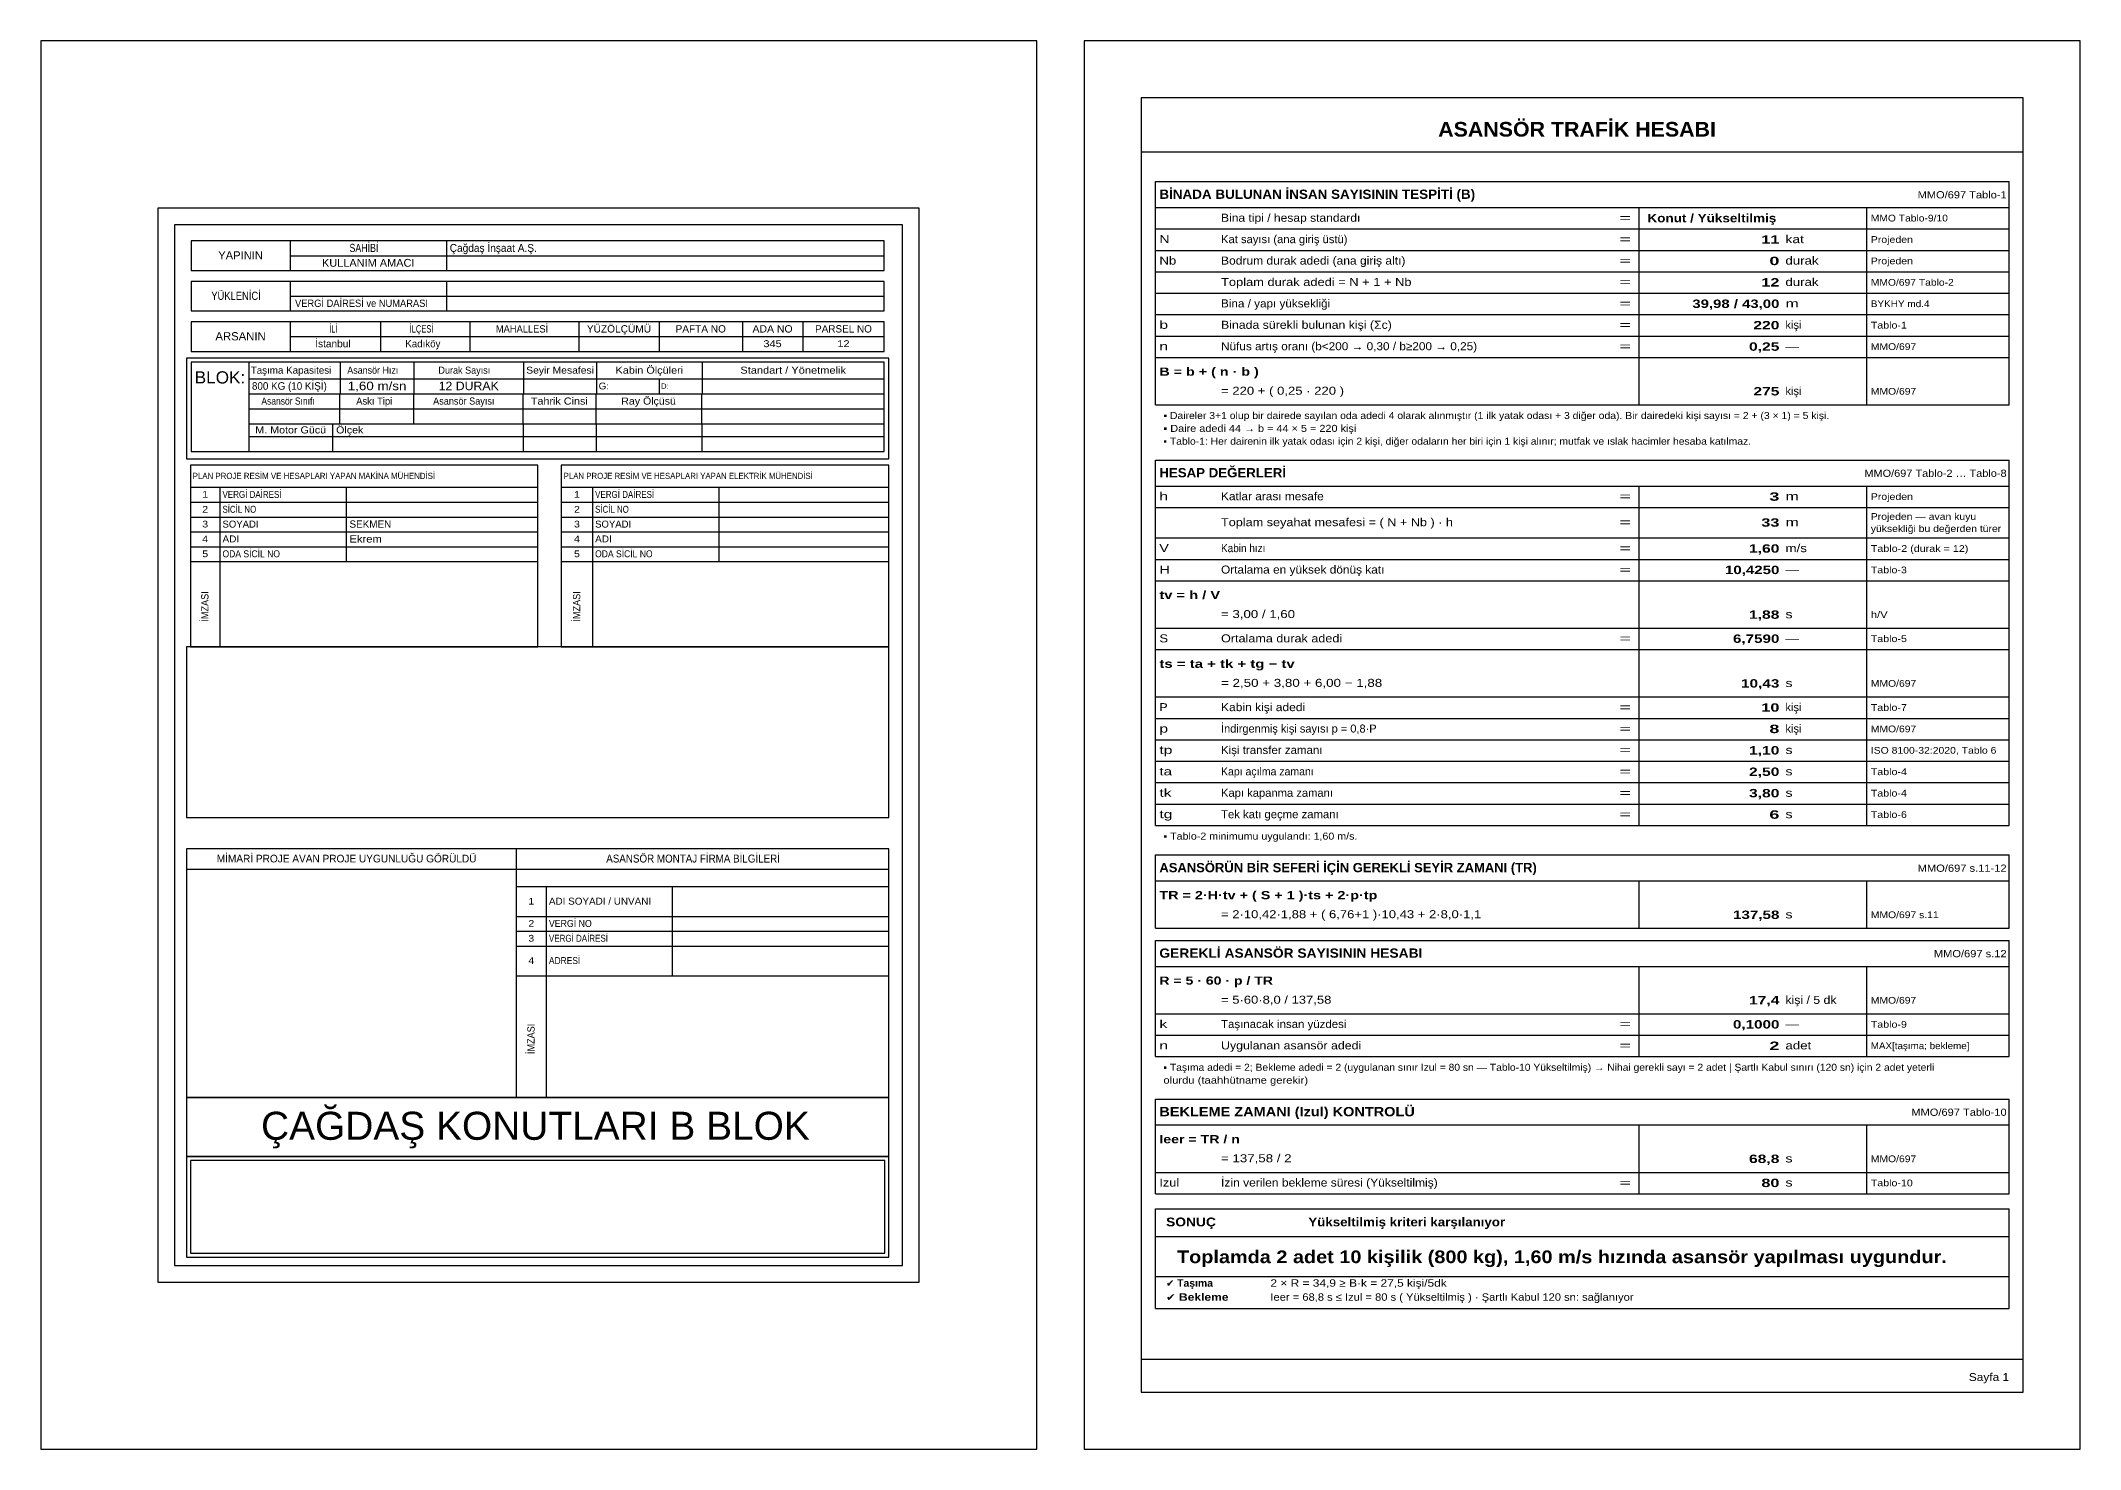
# Model space of a CAD drawing. Header units: millimetres. Extents: x 0 to 1750, y 0 to 297.
# Drawn here: x 0 to 430, y 0 to 297 of the extents above; entities that cross this region are included whole.
import ezdxf

# ---------------------------------------------------------------- set-up
doc = ezdxf.new("R2010")
doc.units = ezdxf.units.MM
for name, color, linetype in [('AVAN-A4', 8, 'Continuous'), ('AVAN-CIZGI', 7, 'Continuous'), ('AVAN-YAZI', 7, 'Continuous')]:
    doc.layers.add(name, color=color, linetype=linetype)
doc.styles.add('AVAN', font='arial.ttf')
doc.styles.add('AVAN-KALIN', font='arialbd.ttf')

msp = doc.modelspace()

# ---------------------------------------------------------------- linework, layer by layer
at = {"layer": 'AVAN-A4'}
for points in [[(0, 0), (210, 0), (210, 297), (0, 297)], [(220, 0), (430, 0), (430, 297), (220, 297)]]:
    msp.add_lwpolyline(points, close=True, dxfattribs=at)
at = {"layer": 'AVAN-CIZGI'}
for p, q in [((418, 285), (232, 285)), ((232, 285), (232, 12)), ((418, 12), (418, 285)), ((232, 273.6), (418, 273.6)), ((235, 267.3067), (415, 267.3067)), ((235, 261.8316), (235, 267.3067)), ((235, 267.3067), (415, 267.3067)), ((415, 261.8316), (415, 267.3067)), ((185.2083, 261.7222), (24.6944, 261.7222)), ((24.6944, 261.7222), (24.6944, 35.2389)), ((181.6806, 258.1945), (28.2222, 258.1945)), ((28.2222, 258.1945), (28.2222, 38.7667)), ((181.6806, 38.7667), (181.6806, 258.1945)), ((185.2083, 35.2389), (185.2083, 261.7222)), ((235, 261.8316), (415, 261.8316)), ((235, 261.8316), (415, 261.8316)), ((235, 257.316), (235, 261.8316)), ((337, 257.316), (337, 261.8316)), ((385, 257.316), (385, 261.8316)), ((415, 257.316), (415, 261.8316)), ((177.8353, 254.8078), (31.6794, 254.8078)), ((31.6794, 254.8078), (31.6794, 248.5283)), ((52.5639, 254.8078), (52.5639, 248.5283)), ((85.5133, 254.8078), (85.5133, 248.5283)), ((177.8353, 248.5283), (177.8353, 254.8078)), ((235, 257.316), (415, 257.316)), ((235, 257.316), (415, 257.316)), ((235, 257.316), (415, 257.316)), ((235, 230.2227), (235, 257.316)), ((337, 230.2227), (337, 257.316)), ((385, 230.2227), (385, 257.316)), ((415, 230.2227), (415, 257.316)), ((52.5639, 251.6681), (177.8353, 251.6681)), ((235, 252.8004), (415, 252.8004)), ((31.6794, 248.5283), (177.8353, 248.5283)), ((177.8353, 246.2706), (31.6794, 246.2706)), ((31.6794, 246.2706), (31.6794, 240.0264)), ((52.5639, 246.2706), (52.5639, 240.0264)), ((85.5133, 246.2706), (85.5133, 240.0264)), ((177.8353, 240.0264), (177.8353, 246.2706)), ((235, 248.2849), (415, 248.2849)), ((52.5639, 243.1308), (177.8353, 243.1308)), ((235, 243.7693), (415, 243.7693)), ((31.6794, 240.0264), (177.8353, 240.0264)), ((177.8353, 237.7333), (31.6794, 237.7333)), ((31.6794, 237.7333), (31.6794, 231.4892)), ((52.5639, 237.7333), (52.5639, 231.4892)), ((71.6492, 237.7333), (71.6492, 231.4892)), ((90.4522, 237.7333), (90.4522, 231.4892)), ((113.4181, 237.7333), (113.4181, 231.4892)), ((130.3867, 237.7333), (130.3867, 231.4892)), ((147.9197, 237.7333), (147.9197, 231.4892)), ((160.655, 237.7333), (160.655, 231.4892)), ((177.8353, 231.4892), (177.8353, 237.7333)), ((235, 239.2538), (415, 239.2538)), ((52.5639, 234.6289), (177.8353, 234.6289)), ((235, 234.7382), (415, 234.7382)), ((178.7878, 230.0781), (30.7269, 230.0781)), ((30.7269, 230.0781), (30.7269, 208.8408)), ((31.6794, 231.4892), (177.8353, 231.4892)), ((177.8353, 229.2314), (31.6794, 229.2314)), ((31.6794, 229.2314), (31.6794, 210.3931)), ((43.8856, 229.2314), (43.8856, 210.3931)), ((63.1472, 229.2314), (63.1472, 222.5639)), ((78.6694, 229.2314), (78.6694, 222.5639)), ((101.7764, 229.2314), (101.7764, 222.5639)), ((117.1928, 229.2314), (117.1928, 222.5639)), ((139.4178, 229.2314), (139.4178, 222.5639)), ((177.8353, 210.3931), (177.8353, 229.2314)), ((178.7878, 208.8408), (178.7878, 230.0781)), ((235, 230.2227), (415, 230.2227)), ((235, 230.2227), (415, 230.2227)), ((235, 230.2227), (415, 230.2227)), ((235, 220.232), (235, 230.2227)), ((337, 220.232), (337, 230.2227)), ((385, 220.232), (385, 230.2227)), ((415, 220.232), (415, 230.2227)), ((43.8856, 225.7036), (177.8353, 225.7036)), ((130.3867, 225.7036), (130.3867, 222.5639)), ((43.8856, 222.5639), (177.8353, 222.5639)), ((43.8856, 219.3536), (177.8353, 219.3536)), ((62.9708, 222.5639), (62.9708, 216.2139)), ((78.5989, 222.5639), (78.5989, 216.2139)), ((101.6353, 222.5639), (101.6353, 216.2139)), ((117.0164, 222.5639), (117.0164, 216.2139)), ((139.2767, 222.5639), (139.2767, 216.2139)), ((235, 220.232), (415, 220.232)), ((235, 220.232), (415, 220.232)), ((43.8856, 216.2139), (177.8353, 216.2139)), ((61.4892, 216.2139), (61.4892, 210.3931)), ((101.7058, 216.2139), (101.7058, 210.3931)), ((117.1222, 216.2139), (117.1222, 210.3931)), ((139.3472, 216.2139), (139.3472, 210.3931)), ((43.8856, 213.5328), (177.8353, 213.5328)), ((30.7269, 208.8408), (178.7878, 208.8408)), ((104.775, 207.5356), (31.5383, 207.5356)), ((31.5383, 207.5356), (31.5383, 169.1886)), ((31.6794, 210.3931), (177.8353, 210.3931)), ((104.775, 169.1886), (104.775, 207.5356)), ((178.7878, 207.5356), (109.7492, 207.5356)), ((109.7492, 207.5356), (109.7492, 169.1886)), ((178.7878, 169.1886), (178.7878, 207.5356)), ((235, 208.584), (415, 208.584)), ((235, 203.1089), (235, 208.584)), ((235, 208.584), (415, 208.584)), ((415, 203.1089), (415, 208.584)), ((31.5383, 202.8436), (104.775, 202.8436)), ((37.7825, 202.8436), (37.7825, 169.1886)), ((64.3819, 202.8436), (64.3819, 187.1803)), ((109.7492, 202.8436), (178.7878, 202.8436)), ((116.3461, 202.8436), (116.3461, 169.1886)), ((142.9808, 202.8436), (142.9808, 187.1803)), ((235, 203.1089), (415, 203.1089)), ((235, 203.1089), (415, 203.1089)), ((235, 198.5933), (235, 203.1089)), ((337, 198.5933), (337, 203.1089)), ((385, 198.5933), (385, 203.1089)), ((415, 198.5933), (415, 203.1089)), ((31.5383, 199.7039), (104.775, 199.7039)), ((109.7492, 199.7039), (178.7878, 199.7039)), ((235, 198.5933), (415, 198.5933)), ((235, 198.5933), (415, 198.5933)), ((235, 198.5933), (415, 198.5933)), ((235, 136.0529), (235, 198.5933)), ((337, 136.0529), (337, 198.5933)), ((385, 136.0529), (385, 198.5933)), ((415, 136.0529), (415, 198.5933)), ((31.5383, 196.5642), (104.775, 196.5642)), ((109.7492, 196.5642), (178.7878, 196.5642)), ((31.5383, 193.4597), (104.775, 193.4597)), ((31.5383, 190.32), (104.775, 190.32)), ((109.7492, 193.4597), (178.7878, 193.4597)), ((109.7492, 190.32), (178.7878, 190.32)), ((235, 192.1587), (415, 192.1587)), ((31.5383, 187.1803), (104.775, 187.1803)), ((109.7492, 187.1803), (178.7878, 187.1803)), ((235, 187.6431), (415, 187.6431)), ((235, 183.1276), (415, 183.1276)), ((235, 173.1369), (415, 173.1369)), ((178.7878, 169.1886), (30.7269, 169.1886)), ((30.7269, 169.1886), (30.7269, 133.2406)), ((31.5383, 169.1886), (104.775, 169.1886)), ((109.7492, 169.1886), (178.7878, 169.1886)), ((178.7878, 133.2406), (178.7878, 169.1886)), ((235, 168.6213), (415, 168.6213)), ((235, 158.6307), (415, 158.6307)), ((235, 154.1151), (415, 154.1151)), ((235, 149.5996), (415, 149.5996)), ((235, 145.084), (415, 145.084)), ((235, 140.5685), (415, 140.5685)), ((235, 136.0529), (415, 136.0529)), ((235, 136.0529), (415, 136.0529)), ((235, 136.0529), (415, 136.0529)), ((235, 131.5373), (235, 136.0529)), ((337, 131.5373), (337, 136.0529)), ((385, 131.5373), (385, 136.0529)), ((415, 131.5373), (415, 136.0529)), ((30.7269, 133.2406), (178.7878, 133.2406)), ((235, 131.5373), (415, 131.5373)), ((235, 131.5373), (415, 131.5373)), ((178.7878, 126.6083), (30.7269, 126.6083)), ((30.7269, 126.6083), (30.7269, 74.1503)), ((100.2594, 126.6083), (100.2594, 74.1503)), ((178.7878, 74.1503), (178.7878, 126.6083)), ((235, 125.308), (415, 125.308)), ((235, 119.8329), (235, 125.308)), ((235, 125.308), (415, 125.308)), ((415, 119.8329), (415, 125.308)), ((30.7269, 122.3397), (178.7878, 122.3397)), ((100.2594, 118.6356), (178.7878, 118.6356)), ((106.5742, 118.6356), (106.5742, 74.1503)), ((133.1383, 118.6356), (133.1383, 99.8325)), ((235, 119.8329), (415, 119.8329)), ((235, 119.8329), (415, 119.8329)), ((235, 109.8422), (235, 119.8329)), ((337, 109.8422), (337, 119.8329)), ((385, 109.8422), (385, 119.8329)), ((415, 109.8422), (415, 119.8329)), ((100.2594, 112.3561), (178.7878, 112.3561)), ((100.2594, 109.2517), (178.7878, 109.2517)), ((235, 109.8422), (415, 109.8422)), ((235, 109.8422), (415, 109.8422)), ((100.2594, 106.112), (178.7878, 106.112)), ((235, 107.2822), (415, 107.2822)), ((235, 101.8071), (235, 107.2822)), ((235, 107.2822), (415, 107.2822)), ((415, 101.8071), (415, 107.2822)), ((100.2594, 99.8325), (178.7878, 99.8325)), ((235, 101.8071), (415, 101.8071)), ((235, 101.8071), (415, 101.8071)), ((235, 91.8165), (235, 101.8071)), ((337, 91.8165), (337, 101.8071)), ((385, 91.8165), (385, 101.8071)), ((415, 91.8165), (415, 101.8071)), ((235, 91.8165), (415, 91.8165)), ((235, 91.8165), (415, 91.8165)), ((235, 91.8165), (415, 91.8165)), ((235, 87.3009), (235, 91.8165)), ((337, 87.3009), (337, 91.8165)), ((385, 87.3009), (385, 91.8165)), ((415, 87.3009), (415, 91.8165)), ((235, 87.3009), (415, 87.3009)), ((235, 87.3009), (415, 87.3009)), ((235, 87.3009), (415, 87.3009)), ((235, 82.7853), (235, 87.3009)), ((337, 82.7853), (337, 87.3009)), ((385, 82.7853), (385, 87.3009)), ((415, 82.7853), (415, 87.3009)), ((235, 82.7853), (415, 82.7853)), ((235, 82.7853), (415, 82.7853)), ((30.7269, 74.1503), (178.7878, 74.1503)), ((178.7878, 74.1503), (30.7269, 74.1503)), ((30.7269, 74.1503), (30.7269, 61.6972)), ((178.7878, 61.6972), (178.7878, 74.1503)), ((235, 73.8467), (415, 73.8467)), ((235, 68.3716), (235, 73.8467)), ((235, 73.8467), (415, 73.8467)), ((415, 68.3716), (415, 73.8467)), ((235, 68.3716), (415, 68.3716)), ((235, 68.3716), (415, 68.3716)), ((235, 58.3809), (235, 68.3716)), ((337, 58.3809), (337, 68.3716)), ((385, 58.3809), (385, 68.3716)), ((415, 58.3809), (415, 68.3716)), ((30.7269, 61.6972), (178.7878, 61.6972)), ((178.7878, 61.6972), (30.7269, 61.6972)), ((30.7269, 61.6972), (30.7269, 40.5306)), ((177.9411, 60.8858), (31.5736, 60.8858)), ((31.5736, 60.8858), (31.5736, 41.342)), ((177.9411, 41.342), (177.9411, 60.8858)), ((178.7878, 40.5306), (178.7878, 61.6972)), ((235, 58.3809), (415, 58.3809)), ((235, 58.3809), (415, 58.3809)), ((235, 58.3809), (415, 58.3809)), ((235, 53.8653), (235, 58.3809)), ((337, 53.8653), (337, 58.3809)), ((385, 53.8653), (385, 58.3809)), ((415, 53.8653), (415, 58.3809)), ((235, 53.8653), (415, 53.8653)), ((235, 53.8653), (415, 53.8653)), ((235, 50.6653), (415, 50.6653)), ((235, 29.6398), (235, 50.6653)), ((415, 29.6398), (415, 50.6653)), ((235, 44.8798), (415, 44.8798)), ((28.2222, 38.7667), (181.6806, 38.7667)), ((30.7269, 40.5306), (178.7878, 40.5306)), ((31.5736, 41.342), (177.9411, 41.342)), ((24.6944, 35.2389), (185.2083, 35.2389)), ((235, 36.4131), (415, 36.4131)), ((235, 29.6398), (415, 29.6398)), ((232, 19), (418, 19)), ((232, 12), (418, 12))]:
    msp.add_line(p, q, dxfattribs=at)

# ---------------------------------------------------------------- texts
at = {"layer": 'AVAN-YAZI'}
for s, height, style, width, p in [('ASANSÖR TRAFİK HESABI', 3.086, 'AVAN-KALIN', 1.045, (294.6339, 276.8)), ('BİNADA BULUNAN İNSAN SAYISININ TESPİTİ (B)', 1.955, 'AVAN-KALIN', 1.0375, (235.8467, 263.666)), ('MMO/697 Tablo-1', 1.522, 'AVAN', 1.0946, (395.7306, 263.7648)), ('Bina tipi / hesap standardı', 1.687, 'AVAN', 1.0779, (248.8467, 258.84)), ('=', 1.687, 'AVAN', 1.7614, (332.8467, 258.84)), ('Konut / Yükseltilmiş', 1.769, 'AVAN-KALIN', 1.1504, (338.7606, 258.7271)), ('MMO Tablo-9/10', 1.42, 'AVAN', 1.0924, (385.8467, 258.8964)), ('SAHİBİ', 1.723, 'AVAN', 0.7743, (65.0835, 252.4579)), ('Çağdaş İnşaat A.Ş.', 1.646, 'AVAN', 0.9279, (86.2189, 252.4929)), ('N', 1.687, 'AVAN', 1.272, (235.8467, 254.3244)), ('Kat sayısı (ana giriş üstü)', 1.687, 'AVAN', 1.003, (248.8467, 254.3244)), ('=', 1.687, 'AVAN', 1.7614, (332.8467, 254.3244)), ('11', 1.769, 'AVAN-KALIN', 1.3828, (362.7758, 254.2116)), ('kat', 1.687, 'AVAN', 1.2384, (367.8467, 254.3244)), ('Projeden', 1.42, 'AVAN', 1.1194, (385.8467, 254.3809)), ('YAPININ', 1.723, 'AVAN', 0.978, (37.4135, 250.8881)), ('KULLANIM AMACI', 1.646, 'AVAN', 1.004, (59.292, 249.3531)), ('Nb', 1.687, 'AVAN', 1.1847, (235.8467, 249.8089)), ('Bodrum durak adedi (ana giriş altı)', 1.687, 'AVAN', 1.0753, (248.8467, 249.8089)), ('=', 1.687, 'AVAN', 1.7614, (332.8467, 249.8089)), ('0', 1.769, 'AVAN-KALIN', 1.5364, (364.4645, 249.696)), ('durak', 1.687, 'AVAN', 1.1846, (367.8467, 249.8089)), ('Projeden', 1.42, 'AVAN', 1.1194, (385.8467, 249.8653)), ('Toplam durak adedi = N + 1 + Nb', 1.687, 'AVAN', 1.1505, (248.8467, 245.2933)), ('=', 1.687, 'AVAN', 1.7614, (332.8467, 245.2933)), ('12', 1.769, 'AVAN-KALIN', 1.3828, (362.7758, 245.1804)), ('durak', 1.687, 'AVAN', 1.1846, (367.8467, 245.2933)), ('MMO/697 Tablo-2', 1.42, 'AVAN', 1.0946, (385.8467, 245.3498)), ('YÜKLENİCİ', 1.723, 'AVAN', 0.8215, (35.9483, 242.3685)), ('VERGİ DAİRESİ ve NUMARASI', 1.543, 'AVAN', 0.9105, (53.606, 240.8801)), ('Bina / yapı yüksekliği', 1.687, 'AVAN', 1.0459, (248.8467, 240.7778)), ('=', 1.687, 'AVAN', 1.7614, (332.8467, 240.7778)), ('39,98 / 43,00', 1.769, 'AVAN-KALIN', 1.2721, (348.2226, 240.6649)), ('m', 1.687, 'AVAN', 1.4357, (367.8467, 240.7778)), ('BYKHY md.4', 1.42, 'AVAN', 1.0596, (385.8467, 240.8342)), ('İLİ', 1.543, 'AVAN', 0.5421, (60.8927, 235.4826)), ('İLÇESİ', 1.543, 'AVAN', 0.7393, (77.7574, 235.4826)), ('MAHALLESİ', 1.543, 'AVAN', 0.9117, (95.9463, 235.4826)), ('YÜZÖLÇÜMÜ', 1.543, 'AVAN', 0.9921, (115.1322, 235.4826)), ('PAFTA NO', 1.543, 'AVAN', 0.984, (133.8507, 235.4826)), ('ADA NO', 1.543, 'AVAN', 1.0224, (150.0633, 235.4826)), ('PARSEL NO', 1.543, 'AVAN', 0.971, (163.2563, 235.4826)), ('b', 1.687, 'AVAN', 1.4016, (235.8467, 236.2622)), ('Binada sürekli bulunan kişi (Σc)', 1.687, 'AVAN', 1.0993, (248.8467, 236.2622)), ('=', 1.687, 'AVAN', 1.7614, (332.8467, 236.2622)), ('220', 1.769, 'AVAN-KALIN', 1.3316, (361.087, 236.1493)), ('kişi', 1.687, 'AVAN', 0.9938, (367.8467, 236.2622)), ('Tablo-1', 1.42, 'AVAN', 1.1311, (385.8467, 236.3187)), ('ARSANIN', 1.723, 'AVAN', 0.9918, (36.8168, 233.8313)), ('İstanbul', 1.543, 'AVAN', 0.9861, (57.8722, 232.3605)), ('Kadıköy', 1.543, 'AVAN', 0.9505, (76.8556, 232.3605)), ('345', 1.466, 'AVAN', 1.1239, (152.3683, 232.3955)), ('12', 1.466, 'AVAN', 1.1239, (167.9658, 232.3955)), ('n', 1.687, 'AVAN', 1.3995, (235.8467, 231.7467)), ('Nüfus artış oranı (b<200 → 0,30 / b≥200 → 0,25)', 1.687, 'AVAN', 1.0533, (248.8467, 231.7467)), ('=', 1.687, 'AVAN', 1.7614, (332.8467, 231.7467)), ('0,25', 1.769, 'AVAN-KALIN', 1.3331, (360.165, 231.6338)), ('—', 1.687, 'AVAN', 1.2277, (367.8467, 231.7467)), ('MMO/697', 1.42, 'AVAN', 1.1002, (385.8467, 231.8031)), ('Taşıma Kapasitesi', 1.492, 'AVAN', 0.9909, (44.2736, 226.7923)), ('Asansör Hızı', 1.492, 'AVAN', 0.9023, (64.6206, 226.7923)), ('Durak Sayısı', 1.492, 'AVAN', 0.9162, (83.8383, 226.7923)), ('Seyir Mesafesi', 1.44, 'AVAN', 1.0825, (102.3463, 226.8156)), ('Kabin Ölçüleri', 1.492, 'AVAN', 1.0988, (121.1814, 226.7923)), ('Standart / Yönetmelik', 1.492, 'AVAN', 1.1183, (147.4908, 226.7923)), ('B = b + ( n · b )', 1.728, 'AVAN-KALIN', 1.2507, (235.8467, 226.3703)), ('BLOK:', 2.572, 'AVAN', 1.0078, (32.4504, 224.7335)), ('800 KG (10 KİŞİ)', 1.594, 'AVAN', 0.9313, (44.5203, 223.412)), ('1,60 m/sn', 1.8, 'AVAN', 1.1207, (64.7221, 223.3188)), ('12 DURAK', 1.8, 'AVAN', 1.0298, (83.8926, 223.3188)), ('G:', 1.44, 'AVAN', 1.0341, (117.6161, 223.4818)), ('D:', 1.106, 'AVAN', 1.0872, (130.7394, 223.6332)), ('= 220 + ( 0,25 · 220 )', 1.687, 'AVAN', 1.1715, (248.8467, 222.3628)), ('275', 1.769, 'AVAN-KALIN', 1.3316, (361.087, 222.2076)), ('kişi', 1.687, 'AVAN', 0.9938, (367.8467, 222.3204)), ('MMO/697', 1.42, 'AVAN', 1.1002, (385.8467, 222.3769)), ('Asansör Sınıfı', 1.492, 'AVAN', 0.8599, (46.5046, 220.2835)), ('Askı Tipi', 1.492, 'AVAN', 0.9513, (66.5073, 220.2835)), ('Asansör Sayısı', 1.492, 'AVAN', 0.9232, (82.7209, 220.2835)), ('Tahrik Cinsi', 1.492, 'AVAN', 1.089, (103.3389, 220.2835)), ('Ray Ölçüsü', 1.492, 'AVAN', 1.0682, (122.3963, 220.2835)), ('M. Motor Gücü', 1.492, 'AVAN', 1.084, (45.2207, 214.1981)), ('Ölçek', 1.492, 'AVAN', 1.0794, (62.2653, 214.1981)), ('▪ Daireler 3+1 olup bir dairede sayılan oda adedi 4 olarak alınmıştır (1 ilk yatak odası + 3 diğer oda). Bir dairedeki kişi sayısı = 2 + (3 × 1) = 5 kişi.', 1.481, 'AVAN', 1.0594, (236.6933, 217.24)), ('▪ Daire adedi 44 → b = 44 × 5 = 220 kişi', 1.481, 'AVAN', 1.1091, (236.6933, 214.5307)), ('▪ Tablo-1: Her dairenin ilk yatak odası için 2 kişi, diğer odaların her biri için 1 kişi alınır; mutfak ve ıslak hacimler hesaba katılmaz.', 1.481, 'AVAN', 1.052, (236.6933, 211.8213)), ('HESAP DEĞERLERİ', 1.955, 'AVAN-KALIN', 1.0228, (235.8467, 204.9433)), ('MMO/697 Tablo-2 … Tablo-8', 1.522, 'AVAN', 1.0847, (384.4929, 205.0421)), ('PLAN PROJE RESİM VE HESAPLARI YAPAN MAKİNA MÜHENDİSİ', 1.286, 'AVAN', 0.9225, (32.0322, 204.6075)), ('VERGİ DAİRESİ', 1.466, 'AVAN', 0.8226, (38.3117, 200.6102)), ('PLAN PROJE RESİM VE HESAPLARI YAPAN ELEKTRİK MÜHENDİSİ', 1.286, 'AVAN', 0.9185, (110.2431, 204.6075)), ('VERGİ DAİRESİ', 1.466, 'AVAN', 0.8226, (116.8753, 200.6102)), ('2', 1.414, 'AVAN', 1.1239, (34.0432, 197.4937)), ('1', 1.414, 'AVAN', 1.1239, (34.0432, 200.6335)), ('SİCİL NO', 1.466, 'AVAN', 0.8114, (38.3117, 197.4705)), ('2', 1.414, 'AVAN', 1.1239, (112.4304, 197.4937)), ('1', 1.414, 'AVAN', 1.1239, (112.4304, 200.6335)), ('SİCİL NO', 1.466, 'AVAN', 0.8114, (116.8753, 197.4705)), ('h', 1.687, 'AVAN', 1.3995, (235.8467, 200.1173)), ('Katlar arası mesafe', 1.687, 'AVAN', 1.06, (248.8467, 200.1173)), ('=', 1.687, 'AVAN', 1.7614, (332.8467, 200.1173)), ('3', 1.769, 'AVAN-KALIN', 1.5364, (364.4645, 200.0045)), ('m', 1.687, 'AVAN', 1.4357, (367.8467, 200.1173)), ('Projeden', 1.42, 'AVAN', 1.1194, (385.8467, 200.1738)), ('3', 1.414, 'AVAN', 1.1239, (34.0432, 194.3717)), ('SOYADI', 1.466, 'AVAN', 0.9829, (38.3117, 194.3484)), ('SEKMEN', 1.543, 'AVAN', 0.9687, (65.0875, 194.3135)), ('3', 1.414, 'AVAN', 1.1239, (112.4304, 194.3717)), ('SOYADI', 1.466, 'AVAN', 0.9829, (116.8753, 194.3484)), ('Toplam seyahat mesafesi = ( N + Nb ) · h', 1.687, 'AVAN', 1.1316, (248.8467, 194.6422)), ('=', 1.687, 'AVAN', 1.7614, (332.8467, 194.6422)), ('33', 1.769, 'AVAN-KALIN', 1.3828, (362.7758, 194.5293)), ('m', 1.687, 'AVAN', 1.4357, (367.8467, 194.6422)), ('yüksekliği bu değerden türer', 1.42, 'AVAN', 1.1034, (385.8467, 193.4287)), ('Projeden — avan kuyu', 1.42, 'AVAN', 1.1073, (385.8467, 195.9687)), ('4', 1.414, 'AVAN', 1.1239, (34.0432, 191.2496)), ('5', 1.414, 'AVAN', 1.1239, (34.0432, 188.1099)), ('ADI', 1.466, 'AVAN', 1.0305, (38.3117, 191.2263)), ('ODA SİCİL NO', 1.466, 'AVAN', 0.8803, (38.3117, 188.0866)), ('Ekrem', 1.543, 'AVAN', 1.0918, (65.0875, 191.1914)), ('4', 1.414, 'AVAN', 1.1239, (112.4304, 191.2496)), ('5', 1.414, 'AVAN', 1.1239, (112.4304, 188.1099)), ('ADI', 1.466, 'AVAN', 1.0305, (116.8753, 191.2263)), ('ODA SİCİL NO', 1.466, 'AVAN', 0.8803, (116.8753, 188.0866)), ('V', 1.687, 'AVAN', 1.2592, (235.8467, 189.1671)), ('Kabin hızı', 1.687, 'AVAN', 0.8921, (248.8467, 189.1671)), ('=', 1.687, 'AVAN', 1.7614, (332.8467, 189.1671)), ('1,60', 1.769, 'AVAN-KALIN', 1.3331, (360.165, 189.0542)), ('m/s', 1.687, 'AVAN', 1.1963, (367.8467, 189.1671)), ('Tablo-2 (durak = 12)', 1.42, 'AVAN', 1.1412, (385.8467, 189.2236)), ('H', 1.687, 'AVAN', 1.2786, (235.8467, 184.6516)), ('Ortalama en yüksek dönüş katı', 1.687, 'AVAN', 1.0606, (248.8467, 184.6516)), ('=', 1.687, 'AVAN', 1.7614, (332.8467, 184.6516)), ('10,4250', 1.769, 'AVAN-KALIN', 1.2851, (355.0986, 184.5387)), ('—', 1.687, 'AVAN', 1.2277, (367.8467, 184.6516)), ('Tablo-3', 1.42, 'AVAN', 1.1311, (385.8467, 184.708)), ('tv = h / V', 1.728, 'AVAN-KALIN', 1.2819, (235.8467, 179.2752)), ('= 3,00 / 1,60', 1.687, 'AVAN', 1.1848, (248.8467, 175.2677)), ('1,88', 1.769, 'AVAN-KALIN', 1.3331, (360.165, 175.1125)), ('s', 1.687, 'AVAN', 1.2793, (367.8467, 175.2253)), ('h/V', 1.42, 'AVAN', 1.1947, (385.8467, 175.2818)), ('S', 1.687, 'AVAN', 1.1684, (235.8467, 170.1453)), ('Ortalama durak adedi', 1.687, 'AVAN', 1.127, (248.8467, 170.1453)), ('=', 1.687, 'AVAN', 1.7614, (332.8467, 170.1453)), ('6,7590', 1.769, 'AVAN-KALIN', 1.2953, (356.7874, 170.0325)), ('—', 1.687, 'AVAN', 1.2277, (367.8467, 170.1453)), ('Tablo-5', 1.42, 'AVAN', 1.1311, (385.8467, 170.2018)), ('ts = ta + tk + tg − tv', 1.728, 'AVAN-KALIN', 1.3051, (235.8467, 164.769)), ('= 2,50 + 3,80 + 6,00 − 1,88', 1.687, 'AVAN', 1.1953, (248.8467, 160.7615)), ('10,43', 1.769, 'AVAN-KALIN', 1.31, (358.4762, 160.6062)), ('s', 1.687, 'AVAN', 1.2793, (367.8467, 160.7191)), ('MMO/697', 1.42, 'AVAN', 1.1002, (385.8467, 160.7756)), ('P', 1.687, 'AVAN', 1.11, (235.8467, 155.6391)), ('Kabin kişi adedi', 1.687, 'AVAN', 1.0751, (248.8467, 155.6391)), ('=', 1.687, 'AVAN', 1.7614, (332.8467, 155.6391)), ('10', 1.769, 'AVAN-KALIN', 1.3828, (362.7758, 155.5262)), ('kişi', 1.687, 'AVAN', 0.9938, (367.8467, 155.6391)), ('Tablo-7', 1.42, 'AVAN', 1.1311, (385.8467, 155.6956)), ('p', 1.687, 'AVAN', 1.4016, (235.8467, 151.1236)), ('İndirgenmiş kişi sayısı p = 0,8·P', 1.687, 'AVAN', 0.9841, (248.8467, 151.1236)), ('=', 1.687, 'AVAN', 1.7614, (332.8467, 151.1236)), ('8', 1.769, 'AVAN-KALIN', 1.5364, (364.4645, 151.0107)), ('kişi', 1.687, 'AVAN', 0.9938, (367.8467, 151.1236)), ('MMO/697', 1.42, 'AVAN', 1.1002, (385.8467, 151.18)), ('tp', 1.687, 'AVAN', 1.3962, (235.8467, 146.608)), ('Kişi transfer zamanı', 1.687, 'AVAN', 1.0276, (248.8467, 146.608)), ('=', 1.687, 'AVAN', 1.7614, (332.8467, 146.608)), ('1,10', 1.769, 'AVAN-KALIN', 1.3331, (360.165, 146.4951)), ('s', 1.687, 'AVAN', 1.2793, (367.8467, 146.608)), ('ISO 8100-32:2020, Tablo 6', 1.42, 'AVAN', 1.1066, (385.8467, 146.6645)), ('ta', 1.687, 'AVAN', 1.3638, (235.8467, 142.0925)), ('Kapı açılma zamanı', 1.687, 'AVAN', 0.9384, (248.8467, 142.0925)), ('=', 1.687, 'AVAN', 1.7614, (332.8467, 142.0925)), ('2,50', 1.769, 'AVAN-KALIN', 1.3331, (360.165, 141.9796)), ('s', 1.687, 'AVAN', 1.2793, (367.8467, 142.0925)), ('Tablo-4', 1.42, 'AVAN', 1.1311, (385.8467, 142.1489)), ('tk', 1.687, 'AVAN', 1.4088, (235.8467, 137.5769)), ('Kapı kapanma zamanı', 1.687, 'AVAN', 1.0011, (248.8467, 137.5769)), ('=', 1.687, 'AVAN', 1.7614, (332.8467, 137.5769)), ('3,80', 1.769, 'AVAN-KALIN', 1.3331, (360.165, 137.464)), ('s', 1.687, 'AVAN', 1.2793, (367.8467, 137.5769)), ('Tablo-4', 1.42, 'AVAN', 1.1311, (385.8467, 137.6333)), ('tg', 1.687, 'AVAN', 1.3962, (235.8467, 133.0613)), ('Tek katı geçme zamanı', 1.687, 'AVAN', 1.013, (248.8467, 133.0613)), ('=', 1.687, 'AVAN', 1.7614, (332.8467, 133.0613)), ('6', 1.769, 'AVAN-KALIN', 1.5364, (364.4645, 132.9485)), ('s', 1.687, 'AVAN', 1.2793, (367.8467, 133.0613)), ('Tablo-6', 1.42, 'AVAN', 1.1311, (385.8467, 133.1178)), ('▪ Tablo-2 minimumu uygulandı: 1,60 m/s.', 1.481, 'AVAN', 1.0867, (236.6933, 128.5453)), ('MİMARİ PROJE AVAN PROJE UYGUNLUĞU GÖRÜLDÜ', 1.62, 'AVAN', 0.9388, (37.1021, 123.7406)), ('ASANSÖR MONTAJ FİRMA BİLGİLERİ', 1.672, 'AVAN', 0.8847, (119.2215, 123.7173)), ('ASANSÖRÜN BİR SEFERİ İÇİN GEREKLİ SEYİR ZAMANI (TR)', 1.955, 'AVAN-KALIN', 1.0029, (235.8467, 121.6673)), ('MMO/697 s.11-12', 1.522, 'AVAN', 1.1021, (395.7316, 121.7661)), ('1', 1.414, 'AVAN', 1.1239, (102.7996, 114.8556)), ('ADI SOYADI / UNVANI', 1.466, 'AVAN', 1.0179, (107.1386, 114.8323)), ('TR = 2·H·tv + ( S + 1 )·ts + 2·p·tp', 1.728, 'AVAN-KALIN', 1.2552, (235.8467, 115.9805)), ('VERGİ NO', 1.466, 'AVAN', 0.9018, (107.1386, 110.1403)), ('= 2·10,42·1,88 + ( 6,76+1 )·10,43 + 2·8,0·1,1', 1.687, 'AVAN', 1.1664, (248.8467, 111.973)), ('137,58', 1.769, 'AVAN-KALIN', 1.2953, (356.7874, 111.8178)), ('s', 1.687, 'AVAN', 1.2793, (367.8467, 111.9307)), ('MMO/697 s.11', 1.42, 'AVAN', 1.1003, (385.8467, 111.9871)), ('3', 1.414, 'AVAN', 1.1239, (102.7996, 107.0415)), ('2', 1.414, 'AVAN', 1.1239, (102.7996, 110.1636)), ('VERGİ DAİRESİ', 1.466, 'AVAN', 0.8226, (107.1386, 107.0182)), ('4', 1.414, 'AVAN', 1.1239, (102.7996, 102.3319)), ('ADRESİ', 1.466, 'AVAN', 0.8664, (107.1386, 102.3087)), ('GEREKLİ ASANSÖR SAYISININ HESABI', 1.955, 'AVAN-KALIN', 1.0656, (235.8467, 103.6416)), ('MMO/697 s.12', 1.522, 'AVAN', 1.1003, (399.1427, 103.7403)), ('R = 5 · 60 · p / TR', 1.728, 'AVAN-KALIN', 1.2272, (235.8467, 97.9548)), ('= 5·60·8,0 / 137,58', 1.687, 'AVAN', 1.1645, (248.8467, 93.9472)), ('17,4', 1.769, 'AVAN-KALIN', 1.3331, (360.165, 93.792)), ('kişi / 5 dk', 1.687, 'AVAN', 1.0957, (367.8467, 93.9049)), ('MMO/697', 1.42, 'AVAN', 1.1002, (385.8467, 93.9613)), ('k', 1.687, 'AVAN', 1.4219, (235.8467, 88.8249)), ('Taşınacak insan yüzdesi', 1.687, 'AVAN', 1.0243, (248.8467, 88.8249)), ('0,1000', 1.769, 'AVAN-KALIN', 1.2953, (356.7874, 88.712)), ('Tablo-9', 1.42, 'AVAN', 1.1311, (385.8467, 88.8813)), ('Uygulanan asansör adedi', 1.687, 'AVAN', 1.106, (248.8467, 84.3093)), ('=', 1.687, 'AVAN', 1.7614, (332.8467, 88.8249)), ('—', 1.687, 'AVAN', 1.2277, (367.8467, 88.8249)), ('adet', 1.687, 'AVAN', 1.1875, (367.8467, 84.3093)), ('n', 1.687, 'AVAN', 1.3995, (235.8467, 84.3093)), ('=', 1.687, 'AVAN', 1.7614, (332.8467, 84.3093)), ('2', 1.769, 'AVAN-KALIN', 1.5364, (364.4645, 84.1965)), ('MAX[taşıma; bekleme]', 1.42, 'AVAN', 1.0425, (385.8467, 84.3658)), ('olurdu (taahhütname gerekir)', 1.481, 'AVAN', 1.1432, (236.6933, 77.084)), ('▪ Taşıma adedi = 2; Bekleme adedi = 2 (uygulanan sınır Izul = 80 sn — Tablo-10 Yükseltilmiş) → Nihai gerekli sayı = 2 adet | Şartlı Kabul sınırı (120 sn) için 2 adet yeterli', 1.481, 'AVAN', 1.0503, (236.6933, 79.7933)), ('ÇAĞDAŞ KONUTLARI B BLOK', 5.915, 'AVAN', 0.9922, (46.4365, 65.2462)), ('BEKLEME ZAMANI (Izul) KONTROLÜ', 1.955, 'AVAN-KALIN', 1.1199, (235.8467, 70.206)), ('MMO/697 Tablo-10', 1.522, 'AVAN', 1.0965, (394.4019, 70.3048)), ('Ieer = TR / n', 1.728, 'AVAN-KALIN', 1.2343, (235.8467, 64.5192)), ('= 137,58 / 2', 1.687, 'AVAN', 1.188, (248.8467, 60.5117)), ('68,8', 1.769, 'AVAN-KALIN', 1.3331, (360.165, 60.3564)), ('s', 1.687, 'AVAN', 1.2793, (367.8467, 60.4693)), ('MMO/697', 1.42, 'AVAN', 1.1002, (385.8467, 60.5258)), ('Izul', 1.687, 'AVAN', 1.1368, (235.8467, 55.3893)), ('İzin verilen bekleme süresi (Yükseltilmiş)', 1.687, 'AVAN', 1.0768, (248.8467, 55.3893)), ('=', 1.687, 'AVAN', 1.7614, (332.8467, 55.3893)), ('80', 1.769, 'AVAN-KALIN', 1.3828, (362.7758, 55.2764)), ('s', 1.687, 'AVAN', 1.2793, (367.8467, 55.3893)), ('Tablo-10', 1.42, 'AVAN', 1.1301, (385.8467, 55.4458)), ('SONUÇ', 1.852, 'AVAN-KALIN', 1.1251, (237.2578, 46.9964)), ('Yükseltilmiş kriteri karşılanıyor', 1.852, 'AVAN-KALIN', 1.0847, (267.2578, 46.9964)), ('Toplamda 2 adet 10 kişilik (800 kg), 1,60 m/s hızında asansör yapılması uygundur.', 2.675, 'AVAN-KALIN', 1.1215, (239.5577, 39.2353)), ('✔ Taşıma', 1.564, 'AVAN-KALIN', 1.0024, (237.2578, 34.2682)), ('2 × R = 34,9 ≥ B·k = 27,5 kişi/5dk', 1.564, 'AVAN', 1.1493, (259.2578, 34.2682)), ('✔ Bekleme', 1.564, 'AVAN-KALIN', 1.1632, (237.2578, 31.3049)), ('Ieer = 68,8 s ≤ Izul = 80 s ( Yükseltilmiş ) · Şartlı Kabul 120 sn: sağlanıyor', 1.564, 'AVAN', 1.0762, (259.2578, 31.3049)), ('Sayfa 1', 1.646, 'AVAN', 1.0886, (406.5146, 14.4))]:
    msp.add_text(s, height=height, dxfattribs=dict(at, style=style, width=width)).set_placement(p)
at = {"layer": 'AVAN-YAZI', "style": 'AVAN', "width": 0.8894}
for p in [(35.3589, 174.5263), (113.7461, 174.5263), (104.1153, 83.3332)]:
    msp.add_text('İMZASI', height=1.543, rotation=90, dxfattribs=at).set_placement(p)

doc.saveas('drawing.dxf')
